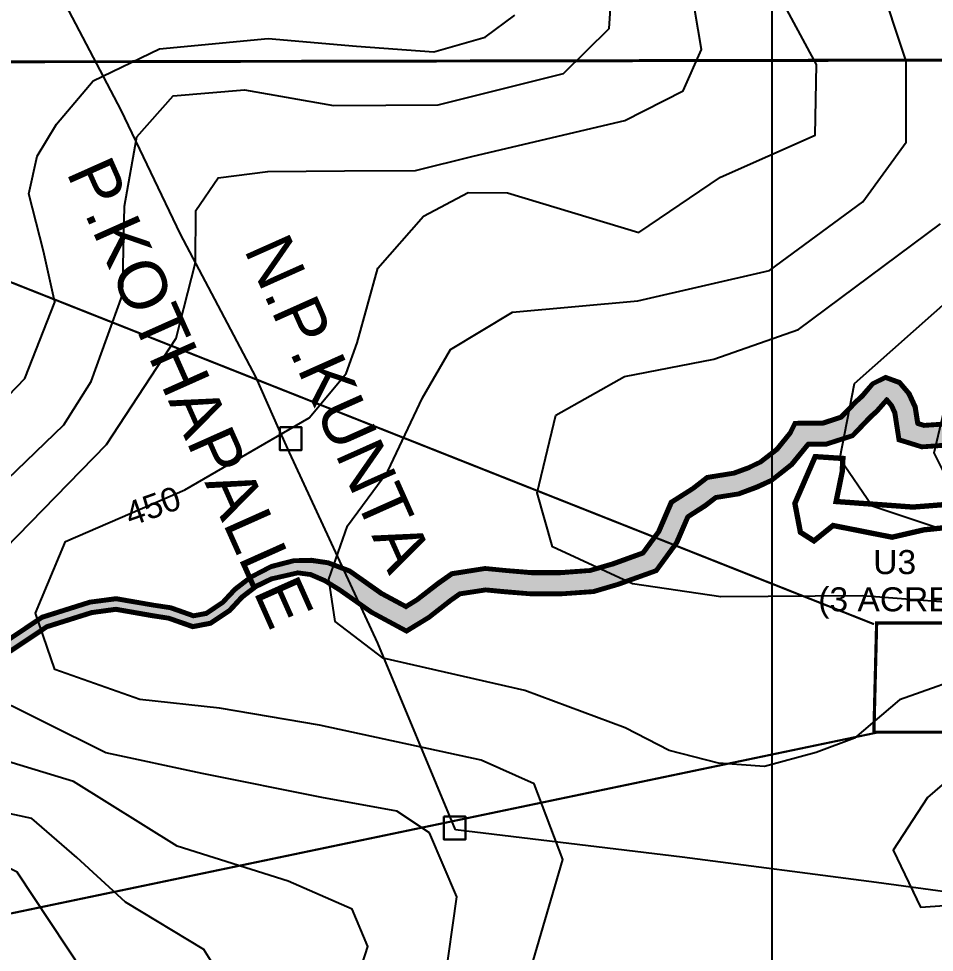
# Model space of a CAD drawing. Header units: metres. Extents: x 218545 to 227455, y 1543467 to 1556082.
# Drawn here: x 220295 to 221152, y 1551792 to 1552666 of the extents above; entities that cross this region are included whole.
import ezdxf

# ---------------------------------------------------------------- set-up
doc = ezdxf.new("R2010")
doc.units = ezdxf.units.M
doc.header["$MEASUREMENT"] = 0
for name, color, linetype in [('10 M CONTOUR', 20, 'Continuous'), ('2 M CONTOUR', 33, 'Continuous'), ('CONTEXT', 200, 'Continuous'), ('GRID', 250, 'Continuous'), ('SATGE-2', 160, 'Continuous'), ('STONES', 5, 'Continuous'), ('UUL', 90, 'Continuous'), ('VILLAGE BOUNDARY', 6, 'Continuous'), ('VILLAGE NAMES', 6, 'Continuous')]:
    doc.layers.add(name, color=color, linetype=linetype)
doc.layers.add('STREAM', color=140, linetype='Continuous', lineweight=0)
doc.styles.get("Standard").update_dxf_attribs({"font": 'arial.ttf'})

msp = doc.modelspace()

# ---------------------------------------------------------------- hatches: boundary and pattern name
at = {"layer": 'STREAM'}
h = msp.add_hatch(color=256, dxfattribs=at)
h.dxf.hatch_style = 1
h.paths.add_polyline_path([(221489.91805, 1552495.57881), (221478.9726, 1552491.95268), (221464.84567, 1552493.91599), (221422.79187, 1552524.74216), (221390.38254, 1552541.4382), (221359.99872, 1552557.12235), (221343.28757, 1552561.67581), (221319.48692, 1552562.68772), (221294.67344, 1552562.68772), (221303.28225, 1552559.14615), (221324.55091, 1552557.12235), (221340.24923, 1552556.11051), (221361.51789, 1552547.50949), (221378.22891, 1552537.89664), (221394.4337, 1552528.78971), (221403.54886, 1552525.24808), (221442.74518, 1552500.63377), (221448.28157, 1552494.59947), (221447.27499, 1552488.06233), (221436.20207, 1552479.01091), (221425.12929, 1552467.44522), (221415.06309, 1552453.36519), (221404.99689, 1552434.75951), (221399.4605, 1552414.64518), (221391.91081, 1552390.0052), (221383.85777, 1552382.46237), (221372.78499, 1552381.45663), (221353.65917, 1552381.45663), (221335.53993, 1552374.91948), (221321.44727, 1552362.85095), (221309.87113, 1552343.74236), (221306.74968, 1552323.76787), (221297.77278, 1552307.82332), (221286.80093, 1552266.9654), (221281.31513, 1552231.58847), (221272.83691, 1552213.65089), (221244.41006, 1552211.15951), (221227.95242, 1552223.11793), (221211.99357, 1552242.05209), (221200.02437, 1552253.51223), (221189.55133, 1552271.9481), (221187.55637, 1552279.42212), (221179.07828, 1552285.40133), (221165.11413, 1552285.89956), (221142.67188, 1552284.40475), (221136.18861, 1552286.39784), (221133.69498, 1552302.34239), (221128.20919, 1552314.30076), (221119.23229, 1552324.76439), (221106.76429, 1552329.2488), (221094.79509, 1552323.26958), (221084.8596, 1552311.87081), (221079.7921, 1552307.19744), (221071.60639, 1552298.82428), (221065.17463, 1552292.20362), (221048.03478, 1552286.68263), (221034.86234, 1552286.68263), (221022.31539, 1552286.34647), (221018.20817, 1552278.0738), (221005.39913, 1552262.323), (220989.63422, 1552250.01775), (220979.28837, 1552245.09561), (220964.50871, 1552239.68128), (220939.87589, 1552235.7436), (220926.57417, 1552225.40713), (220906.3753, 1552212.60963), (220894.55165, 1552185.04577), (220879.91622, 1552165.16329), (220850.85778, 1552154.69265), (220829.89763, 1552148.50547), (220802.26848, 1552146.60174), (220775.11551, 1552146.60174), (220750.82086, 1552148.50547), (220731.76618, 1552150.40926), (220700.80227, 1552145.64985), (220687.94043, 1552136.60705), (220668.13969, 1552121.13632), (220657.54061, 1552114.63786), (220634.81443, 1552126.93683), (220604.51268, 1552148.22346), (220584.62728, 1552155.79201), (220569.00296, 1552158.15722), (220552.43177, 1552157.68417), (220532.07279, 1552152.48076), (220512.18738, 1552142.074), (220497.98352, 1552131.19413), (220486.62043, 1552118.89516), (220470.99612, 1552108.48841), (220458.68601, 1552106.1232), (220437.38016, 1552113.69176), (220421.2824, 1552116.05696), (220386.24612, 1552122.20642), (220361.62605, 1552118.89516), (220317.35443, 1552104.95934), (220283.6603, 1552082.37954), (220234.85002, 1552074.94854), (220195.80185, 1552074.94854), (220169.28724, 1552082.65035), (220131.61881, 1552092.15605), (220102.68913, 1552108.77134), (220084.45062, 1552116.6381), (220071.5188, 1552118.1918), (220060.63305, 1552113.69428), (220058.72544, 1552111.16814), (220065.31334, 1552113.63909), (220072.50196, 1552114.75218), (220087.42922, 1552112.34669), (220110.20112, 1552098.36694), (220135.02377, 1552085.21981), (220166.75195, 1552074.55454), (220194.59494, 1552066.46688), (220235.49196, 1552066.46688), (220286.80893, 1552074.2795), (220321.06366, 1552097.23498), (220363.47821, 1552110.58624), (220386.07424, 1552113.62527), (220419.93253, 1552107.68257), (220435.32453, 1552105.42106), (220458.02079, 1552097.35859), (220474.2752, 1552100.48164), (220492.16394, 1552112.39664), (220503.71917, 1552124.90358), (220516.76615, 1552134.8973), (220531.80381, 1552142.20719), (220556.30748, 1552147.87233), (220568.2556, 1552146.25369), (220582.02622, 1552140.38625), (220595.8136, 1552131.83695), (220625.10964, 1552111.25682), (220658.11387, 1552093.39557), (220678.65158, 1552105.98755), (220698.90845, 1552121.81467), (220707.862, 1552128.10965), (220732.25725, 1552131.8594), (220749.18652, 1552130.16797), (220774.39534, 1552128.19261), (220802.90195, 1552128.19261), (220833.17514, 1552130.27851), (220856.58895, 1552137.18999), (220891.42334, 1552149.74188), (220910.63416, 1552175.84011), (220921.04537, 1552200.11121), (220937.17265, 1552210.32906), (220947.44375, 1552218.31049), (220969.17098, 1552221.78371), (220986.4244, 1552228.10426), (220999.36815, 1552234.26238), (221018.36778, 1552249.09247), (221033.96637, 1552268.27349), (221050.92655, 1552268.27349), (221075.18362, 1552276.08704), (221084.79041, 1552285.97598), (221092.62272, 1552293.98765), (221098.07765, 1552299.0183), (221107.64645, 1552309.99639), (221112.55435, 1552304.27566), (221115.90048, 1552296.98151), (221119.77878, 1552272.18316), (221140.50767, 1552265.81067), (221165.3984, 1552267.46856), (221171.03814, 1552267.26734), (221185.34788, 1552242.07769), (221198.55153, 1552229.4356), (221215.31948, 1552209.54149), (221239.15859, 1552192.21955), (221284.96678, 1552196.23427), (221299.09825, 1552226.13255), (221304.83945, 1552263.15654), (221314.95107, 1552300.81103), (221324.42414, 1552317.63688), (221327.49863, 1552337.31085), (221335.66325, 1552350.78808), (221344.95585, 1552358.74599), (221356.87848, 1552363.04749), (221373.61933, 1552363.04749), (221391.82442, 1552364.70107), (221408.07532, 1552379.92237), (221417.1394, 1552409.5049), (221422.18825, 1552427.84792), (221430.70733, 1552443.59401), (221439.3383, 1552455.66652), (221448.72277, 1552465.46875), (221461.37616, 1552475.8121), (221480.68867, 1552473.12812), (221497.76444, 1552478.78517), (221529.89324, 1552498.67222), (221550.78743, 1552527.08594), (221564.81726, 1552547.83136), (221579.99221, 1552582.33661), (221586.27194, 1552592.90338), (221595.83482, 1552595.17819), (221613.7019, 1552600.81539), (221619.90087, 1552613.2017), (221628.58707, 1552632.03131), (221628.58707, 1552646.89822), (221660.85215, 1552654.69729), (221686.19986, 1552666.02478), (221725.44081, 1552672.63774), (221743.79146, 1552672.63774), (221766.10546, 1552667.97158), (221812.06855, 1552667.97158), (221833.33617, 1552673.96472), (221841.76342, 1552674.9362), (221859.58301, 1552669.92897), (221887.77139, 1552676.96971), (221889.2338, 1552700.34586), (221887.61071, 1552714.40033), (221887.61071, 1552724.63524), (221890.10794, 1552732.95204), (221898.39072, 1552740.88246), (221913.21779, 1552743.53255), (221940.88269, 1552748.3882), (221957.67919, 1552758.17735), (221970.47927, 1552770.96588), (221979.56909, 1552779.72327), (221985.44283, 1552785.31226), (221992.22265, 1552790.02438), (221995.50056, 1552792.52873), (222003.6971, 1552787.1473), (222011.51551, 1552776.04687), (222028.39686, 1552770.64982), (222041.77195, 1552770.64982), (222052.11607, 1552770.20048), (222063.18369, 1552763.88179), (222086.14436, 1552767.70508), (222093.74157, 1552769.52679), (222119.68588, 1552771.89777), (222142.83658, 1552785.21501), (222153.86932, 1552796.23778), (222165.91982, 1552814.56312), (222150.53833, 1552824.67777), (222139.52395, 1552807.92806), (222131.54726, 1552799.95858), (222113.99862, 1552789.86387), (222090.74203, 1552787.73852), (222082.48166, 1552785.75779), (222066.62193, 1552783.11692), (222057.37046, 1552788.39874), (222042.17159, 1552789.05895), (222031.26803, 1552789.05895), (222023.00766, 1552791.69983), (222016.72989, 1552800.61289), (222005.16546, 1552808.20551), (221992.6098, 1552811.17653), (221986.99289, 1552809.19587), (221981.37586, 1552804.90441), (221973.77636, 1552799.62259), (221966.83773, 1552793.02033), (221957.58626, 1552784.10721), (221946.35233, 1552772.88342), (221934.45753, 1552765.95102), (221910.00706, 1552761.65956), (221892.03453, 1552758.44727), (221886.32633, 1552754.818), (221873.87185, 1552742.89336), (221869.20157, 1552727.33939), (221869.20157, 1552713.34085), (221870.75833, 1552699.86079), (221870.23937, 1552691.56536), (221859.86075, 1552688.97304), (221843.25495, 1552693.6392), (221829.76268, 1552692.08383), (221809.52428, 1552686.38072), (221768.00966, 1552686.38072), (221745.69566, 1552691.04688), (221723.9005, 1552691.04688), (221680.82912, 1552683.7884), (221654.8842, 1552672.19403), (221622.90642, 1552664.4644), (221610.17794, 1552656.21957), (221610.17794, 1552636.07278), (221603.30729, 1552621.17887), (221600.72834, 1552616.0258), (221590.92877, 1552612.93397), (221580.09765, 1552610.35747), (221573.39262, 1552607.26563), (221563.59292, 1552590.77589), (221548.63572, 1552556.76574), (221535.74149, 1552537.6995), (221517.17378, 1552512.44953)])

# ---------------------------------------------------------------- linework, layer by layer
at = {"layer": '10 M CONTOUR'}
for points in [[(220756.38429, 1551714.48806, -1019.86579), (220804.45322, 1551878.87675, -1019.86579), (220777.68953, 1551949.53723, -1019.86579), (220728.13324, 1551971.83973, -1019.86579), (220576.53242, 1552004.46065, -1019.86579), (220483.05588, 1552020.50482, -1019.86579), (220408.36633, 1552028.38681, -1019.86579), (220328.78358, 1552056.46852, -1019.86579), (220310.6592, 1552109.32398, -1019.86579), (220339.01669, 1552176.38832, -1019.86579), (220450.55163, 1552224.68505, -1019.86579), (220567.08942, 1552292.33868, -1019.86579), (220601.55545, 1552333.57627, -1019.86579), (220612.02352, 1552362.47734, -1019.86579), (220631.20905, 1552432.17968, -1019.86579), (220674.02069, 1552481.07232, -1019.86579), (220715.79969, 1552503.04132, -1019.86579), (220752.61369, 1552502.78632, -1019.86579), (220875.71869, 1552465.68832, -1019.86579), (220952.11169, 1552517.42932, -1019.86579), (221040.78869, 1552556.72732, -1019.86579), (221041.95369, 1552622.85532, -1019.86579), (220995.11569, 1552710.11832, -1019.86579)], [(221340.77316, 1551934.83957, -1019.86579), (221301.21569, 1551992.74832, -1019.86579), (221259.68069, 1552002.27232, -1019.86579), (221182.42669, 1551968.18732, -1019.86579), (221145.89969, 1551936.74532, -1019.86579), (221113.60671, 1551887.56825, -1019.86579), (221139.37269, 1551834.23032, -1019.86579), (221261.48169, 1551842.39132, -1019.86579), (221309.68569, 1551866.94032, -1019.86579), (221340.77316, 1551934.83957, -1019.86579)], [(221129.40925, 1551854.85556, -1019.86579), (221139.37269, 1551834.23032, -1019.86579), (221238.76263, 1551840.87292, -1019.86579)]]:
    msp.add_polyline3d(points, dxfattribs=at)
at = {"layer": '2 M CONTOUR'}
for points in [[(220693.53869, 1551761.94332, -1017.86579), (220705.22169, 1551843.75932, -1017.86579), (220679.50669, 1551903.67432, -1017.86579), (220649.07369, 1551923.95632, -1017.86579), (220578.87069, 1551936.82632, -1017.86579), (220466.72008, 1551959.15622, -1017.86579), (220376.50669, 1551978.65532, -1017.86579), (220259.10588, 1552037.01336, -1017.86579), (220253.69062, 1552097.52923, -1017.86579), (220270.26211, 1552157.68745, -1017.86579), (220377.26818, 1552267.17745, -1017.86579), (220442.5073, 1552366.77658, -1017.86579), (220460.53789, 1552437.55679, -1017.86579), (220460.82969, 1552486.27732, -1017.86579), (220481.82994, 1552516.8194, -1017.86579), (220528.23469, 1552522.75032, -1017.86579), (220599.94241, 1552523.59292, -1017.86579), (220666.59256, 1552523.75623, -1017.86579), (220720.46569, 1552537.2036, -1017.86579), (220862.39058, 1552570.50987, -1017.86579), (220917.00569, 1552598.20432, -1017.86579), (220934.20069, 1552636.93932, -1017.86579), (220921.75669, 1552710.86132, -1017.86579)], [(220595.79769, 1551715.40832, -1015.86579), (220621.86469, 1551797.14032, -1015.86579), (220607.39569, 1551832.34732, -1015.86579), (220547.46369, 1551858.51032, -1015.86579), (220443.38585, 1551891.24385, -1015.86579), (220346.29569, 1551951.81332, -1015.86579), (220223.94369, 1551988.80032, -1015.86579), (220196.95469, 1552014.20332, -1015.86579), (220190.58269, 1552039.10232, -1015.86579), (220202.12369, 1552120.45132, -1015.86579), (220231.65069, 1552183.78732, -1015.86579), (220337.20169, 1552285.52432, -1015.86579), (220362.91669, 1552326.12632, -1015.86579), (220392.08469, 1552407.46932, -1015.86579), (220393.98369, 1552490.31032, -1015.86579), (220405.73695, 1552555.1768, -1015.86579), (220439.55907, 1552593.67014, -1015.86579), (220506.46231, 1552599.37831, -1015.86579), (220589.72095, 1552584.47328, -1015.86579), (220687.60333, 1552585.27729, -1015.86579), (220805.15169, 1552614.67832, -1015.86579), (220847.97302, 1552656.62414, -1015.86579), (220851.40129, 1552708.76257, -1015.86579)], [(221195.40051, 1552055.00537, -1021.86579), (221119.65032, 1552028.24705, -1021.86579), (221077.36551, 1551992.21469, -1021.86579), (221041.46694, 1551978.74197, -1021.86579), (220993.19884, 1551965.9331, -1021.86579), (220950.0407, 1551969.04934, -1021.86579), (220903.8662, 1551980.6256, -1021.86579), (220862.96239, 1552001.87633, -1021.86579), (220768.94488, 1552036.9902, -1021.86579), (220636.33509, 1552067.28795, -1021.86579), (220591.20071, 1552101.50932, -1021.86579), (220585.36169, 1552141.15568, -1021.86579), (220602.86179, 1552191.2547, -1469.86579), (220640.61224, 1552242.24434, -1021.86579), (220673.00158, 1552310.81155, -1021.86579), (220699.34417, 1552356.33541, -1021.86579), (220757.46881, 1552391.1869, -1021.86579), (220874.74269, 1552401.75032, -1021.86579), (220997.80167, 1552430.01621, -1021.86579), (221085.15864, 1552494.40739, -1021.86579), (221125.79969, 1552550.43732, -1021.86579), (221125.87369, 1552626.21932, -1021.86579), (221099.65969, 1552705.41632, -1021.86579)], [(220482.35669, 1551771.87832, -1013.86579), (220468.39869, 1551794.40432, -1013.86579), (220395.12217, 1551838.84522, -1013.86579), (220349.57469, 1551880.74832, -1013.86579), (220307.34369, 1551917.03632, -1013.86579), (220184.17669, 1551943.63232, -1013.86579), (220153.28769, 1551984.37932, -1013.86579), (220119.30169, 1552090.25032, -1013.86579), (220139.18569, 1552161.17732, -1013.86579), (220300.66669, 1552328.88432, -1013.86579), (220328.89515, 1552400.42532, -1013.86579), (220318.27141, 1552448.39132, -1013.86579), (220304.63917, 1552501.77916, -1013.86579), (220312.4904, 1552537.08556, -1013.86579), (220330.3486, 1552567.18081, -1013.86579), (220364.66884, 1552607.77762, -1013.86579), (220426.82776, 1552637.74906, -1013.86579), (220528.67191, 1552647.336, -1013.86579), (220611.27879, 1552640.26023, -1013.86579), (220683.74065, 1552634.87617, -1013.86579), (220731.79909, 1552648.65264, -1013.86579), (220759.3795, 1552669.32386, -1013.86579)], [(221206.85069, 1552116.35732, -1023.86579), (221085.09684, 1552125.71563, -1023.86579), (220952.33269, 1552124.75077, -1023.86579), (220869.78549, 1552136.79625, -1023.86579), (220794.76369, 1552171.51232, -1023.86579), (220780.27969, 1552222.13132, -1023.86579), (220797.79003, 1552294.83203, -1023.86579), (220862.1493, 1552330.85211, -1023.86579), (220945.74069, 1552346.98532, -1023.86579), (221024.99469, 1552374.80632, -1023.86579), (221157.99469, 1552473.89732, -1023.86579)], [(221171.60069, 1552183.51491, -1025.86579), (221093.9545, 1552209.60177, -1025.86579), (221063.62769, 1552253.71332, -1025.86579), (221077.43469, 1552324.30732, -1025.86579), (221188.07669, 1552422.41732, -1025.86579)], [(221163.49569, 1552236.37032, -1027.86579), (221151.99169, 1552259.45532, -1027.86579), (221167.66269, 1552325.66332, -1027.86579)], [(220371.44769, 1551749.62532, -1011.86579), (220293.77369, 1551866.80132, -1011.86579), (220253.81469, 1551886.96732, -1011.86579), (220183.43669, 1551895.33532, -1011.86579), (220110.27769, 1551946.39532, -1011.86579), (220076.40169, 1551970.76092, -1011.86579), (220059.74776, 1551971.21224, -1011.86579)]]:
    msp.add_polyline3d(points, dxfattribs=at)
at = {"layer": 'GRID', "linetype": 'Continuous'}
msp.add_line((221000.13969, 1555700.13632, -1469.86579), (221000.13969, 1546700.13632, -1469.86579), dxfattribs=at)
at = {"layer": 'SATGE-2', "lineweight": 40, "elevation": -1469.86579}
for points in [[(221982.35199, 1552628.94307), (219769.11357, 1552624.66454), (219774.79238, 1552688.72807), (219762.46033, 1552800.8673), (219654.64455, 1552818.2616), (219634.29326, 1552801.64271), (219580.49244, 1552812.06635), (219563.40951, 1552804.07969), (219468.21515, 1552825.33642), (219438.70938, 1552806.95428), (219412.29828, 1552833.91301), (219418.18037, 1552917.7349), (219462.71168, 1552913.02468), (219493.68505, 1552972.16701), (219526.04376, 1552965.08379), (219543.8464, 1553011.90458)], [(222588.52107, 1551656.42507), (219587.53063, 1551681.97468), (219587.53063, 1551681.97468), (219691.66685, 1551785.12395), (219680.608, 1551866.41314), (219813.56157, 1552073.8656), (219804.03796, 1552140.92324), (219887.21041, 1552323.74506), (219828.85962, 1552346.50964), (219819.52231, 1552468.42724), (219810.54193, 1552464.71679), (219790.15254, 1552450.63769), (219787.85037, 1552450.88934), (219732.65658, 1552477.75664), (219751.94079, 1552565.01089), (219769.11357, 1552624.66454), (221602.96501, 1552627.59878)]]:
    msp.add_lwpolyline(points, dxfattribs=at)
at = {"layer": 'SATGE-2', "color": 0, "const_width": 2, "elevation": -1021.86579}
for points in [[(221095.75017, 1552099.039), (219769.11357, 1552624.66454)], [(221097.63017, 1551997.3408), (219587.53063, 1551681.97468)]]:
    msp.add_lwpolyline(points, dxfattribs=at)
at = {"layer": 'SATGE-2', "const_width": 3, "elevation": -1021.86579}
msp.add_lwpolyline([(221098.22674, 1552100.11635), (221367.79885, 1552100.11635), (221365.24144, 1551997.87989), (221095.66932, 1551997.87989)], close=True, dxfattribs=at)
at = {"layer": 'STONES', "lineweight": 30, "elevation": -1469.86579}
for points in [[(220539.48514, 1552283.42733), (220559.95823, 1552283.42733), (220559.95823, 1552262.06865), (220539.48514, 1552262.06865)], [(220692.96552, 1551918.8339), (220713.43862, 1551918.8339), (220713.43862, 1551897.47521), (220692.96552, 1551897.47521)]]:
    msp.add_lwpolyline(points, close=True, dxfattribs=at)
at = {"layer": 'STREAM', "linetype": 'Continuous', "lineweight": 50, "elevation": -1469.86579}
for points in [[(220283.6603, 1552082.37954), (220317.35443, 1552104.95934), (220361.62605, 1552118.89516), (220386.24612, 1552122.20642), (220421.2824, 1552116.05696), (220437.38016, 1552113.69176), (220458.68601, 1552106.1232), (220470.99612, 1552108.48841), (220486.62043, 1552118.89516), (220497.98352, 1552131.19413), (220512.18738, 1552142.074), (220532.07279, 1552152.48076), (220552.43177, 1552157.68417), (220569.00296, 1552158.15722), (220584.62728, 1552155.79201), (220604.51268, 1552148.22346), (220634.81443, 1552126.93683), (220657.54061, 1552114.63786), (220668.13969, 1552121.13632), (220687.94043, 1552136.60705), (220700.80227, 1552145.64985), (220731.76618, 1552150.40926), (220750.82086, 1552148.50547), (220775.11551, 1552146.60174), (220802.26848, 1552146.60174), (220829.89763, 1552148.50547), (220850.85778, 1552154.69265), (220879.91622, 1552165.16329), (220894.55165, 1552185.04577), (220906.3753, 1552212.60963), (220926.57417, 1552225.40713), (220939.87589, 1552235.7436), (220964.50871, 1552239.68128), (220979.28837, 1552245.09561), (220989.63422, 1552250.01775), (221005.39913, 1552262.323), (221018.20817, 1552278.0738), (221022.31539, 1552286.34647), (221034.86234, 1552286.68263), (221048.03478, 1552286.68263), (221065.17463, 1552292.20362), (221071.60639, 1552298.82428), (221079.7921, 1552307.19744), (221084.8596, 1552311.87081), (221094.79509, 1552323.26958), (221106.76429, 1552329.2488), (221119.23229, 1552324.76439), (221128.20919, 1552314.30076), (221133.69498, 1552302.34239), (221136.18861, 1552286.39784), (221142.67188, 1552284.40475), (221165.11413, 1552285.89956)], [(221165.3984, 1552267.46856), (221140.50767, 1552265.81067), (221119.77878, 1552272.18316), (221115.90048, 1552296.98151), (221112.55435, 1552304.27566), (221107.64645, 1552309.99639), (221098.07765, 1552299.0183), (221092.62272, 1552293.98765), (221084.79041, 1552285.97598), (221075.18362, 1552276.08704), (221050.92655, 1552268.27349), (221033.96637, 1552268.27349), (221018.36778, 1552249.09247), (220999.36815, 1552234.26238), (220986.4244, 1552228.10426), (220969.17098, 1552221.78371), (220947.44375, 1552218.31049), (220937.17265, 1552210.32906), (220921.04537, 1552200.11121), (220910.63416, 1552175.84011), (220891.42334, 1552149.74188), (220856.58895, 1552137.18999), (220833.17514, 1552130.27851), (220802.90195, 1552128.19261), (220774.39534, 1552128.19261), (220749.18652, 1552130.16797), (220732.25725, 1552131.8594), (220707.862, 1552128.10965), (220698.90845, 1552121.81467), (220678.65158, 1552105.98755), (220658.11387, 1552093.39557), (220625.10964, 1552111.25682), (220595.8136, 1552131.83695), (220582.02622, 1552140.38625), (220568.2556, 1552146.25369), (220556.30748, 1552147.87233), (220531.80381, 1552142.20719), (220516.76615, 1552134.8973), (220503.71917, 1552124.90358), (220492.16394, 1552112.39664), (220474.2752, 1552100.48164), (220458.02079, 1552097.35859), (220435.32453, 1552105.42106), (220419.93253, 1552107.68257), (220386.07424, 1552113.62527), (220363.47821, 1552110.58624), (220321.06366, 1552097.23498), (220286.80893, 1552074.2795)]]:
    msp.add_lwpolyline(points, dxfattribs=at)
at = {"layer": 'UUL', "const_width": 2, "elevation": -1469.86579}
for points in [[(221165.08324, 1552287.90193), (221142.907, 1552286.42485), (221137.9714, 1552287.94215), (221135.62821, 1552302.92481), (221129.90995, 1552315.38991), (221120.40626, 1552326.46757), (221106.63599, 1552331.42037), (221093.54738, 1552324.88195), (221083.42357, 1552313.26712), (221078.39816, 1552308.63258), (221070.17406, 1552300.22014), (221064.08723, 1552293.95455), (221047.72062, 1552288.68263), (221034.83556, 1552288.68263), (221021.05906, 1552288.31353), (221016.51589, 1552279.16277), (221003.9902, 1552263.76038), (220988.57671, 1552251.72944), (220978.5131, 1552246.94158), (220964.00219, 1552241.6257), (220939.05371, 1552237.63756), (220925.42273, 1552227.04524), (220904.78152, 1552213.96747), (220892.80441, 1552186.04589), (220878.66607, 1552166.8387), (220850.23513, 1552156.59417), (220829.54156, 1552150.48568), (220802.19966, 1552148.60174), (220775.19375, 1552148.60174), (220750.99842, 1552150.49769), (220731.71283, 1552152.42454), (220700.03529, 1552147.55545), (220686.74884, 1552138.21412), (220666.99766, 1552122.78211), (220657.47833, 1552116.94566), (220635.86878, 1552128.64034), (220605.45777, 1552150.00372), (220585.13847, 1552157.73742), (220569.12508, 1552160.16152), (220552.15219, 1552159.677), (220531.35184, 1552154.36079), (220511.1077, 1552143.76629), (220496.63104, 1552132.67747), (220485.31325, 1552120.42754), (220470.2229, 1552110.37643), (220458.84288, 1552108.18992), (220437.86488, 1552115.64201), (220421.6007, 1552118.03167), (220386.28665, 1552124.22988), (220361.1893, 1552120.85443), (220316.47978, 1552106.78076), (220282.91784, 1552084.28955)], [(220287.55139, 1552072.36949), (220321.93831, 1552095.41356), (220363.91495, 1552108.62697), (220386.03371, 1552111.60181), (220419.61423, 1552105.70787), (220434.83981, 1552103.47081), (220457.86393, 1552095.29187), (220475.04842, 1552098.59362), (220493.47111, 1552110.86426), (220505.07166, 1552123.42025), (220517.82208, 1552133.18681), (220532.47473, 1552140.30955), (220556.40153, 1552145.84132), (220567.7198, 1552144.30801), (220581.10189, 1552138.60611), (220594.71088, 1552130.16743), (220624.0553, 1552109.55332), (220658.17615, 1552091.08777), (220679.79361, 1552104.34176), (220700.10004, 1552120.2076), (220708.62898, 1552126.20405), (220732.3106, 1552129.84411), (220749.00896, 1552128.17575), (220774.3171, 1552126.19261), (220802.97077, 1552126.19261), (220833.53122, 1552128.29831), (220857.21159, 1552135.28847), (220892.6735, 1552148.06647), (220912.38139, 1552174.83999), (220922.63915, 1552198.75336), (220938.32409, 1552208.69095), (220948.26593, 1552216.41653), (220969.6775, 1552219.83928), (220987.19967, 1552226.25829), (221000.42566, 1552232.55069), (221019.77672, 1552247.65509), (221034.91777, 1552266.27349), (221051.24072, 1552266.27349), (221076.27101, 1552274.33611), (221086.22275, 1552284.58012), (221094.01666, 1552292.55251), (221099.51368, 1552297.62199), (221107.63446, 1552306.93879), (221110.85358, 1552303.18652), (221113.96725, 1552296.3991), (221117.99599, 1552270.63886), (221140.27254, 1552263.79058), (221165.42928, 1552265.46619)]]:
    msp.add_lwpolyline(points, dxfattribs=at)
at = {"layer": 'UUL', "const_width": 5, "elevation": -1469.86579}
msp.add_lwpolyline([(221066.05297, 1552242.07412), (221060.29173, 1552213.85929), (221132.30754, 1552208.67699), (221169.17963, 1552211.55607), (221196.25758, 1552208.1012), (221237.16256, 1552172.97663), (221298.23187, 1552174.70407), (221293.6229, 1552137.27628), (221234.28183, 1552148.79252), (221186.46335, 1552167.21848), (221180.70211, 1552178.15893), (221165.14674, 1552189.67517), (221142.67775, 1552187.37195), (221112.71918, 1552180.46215), (221057.41111, 1552191.4026), (221039.5512, 1552177.00729), (221026.87645, 1552185.06866), (221021.69129, 1552212.13185), (221040.70347, 1552255.89358), (221066.62916, 1552254.16615)], close=True, dxfattribs=at)
at = {"layer": 'VILLAGE BOUNDARY'}
for points in [[(220703.82042, 1551906.63327), (220631.13969, 1552081.13632), (220548.72579, 1552259.60835), (220538.69073, 1552282.05333), (220517.29564, 1552329.90679), (220484.57262, 1552391.97115), (220446.50472, 1552464.1729), (220391.13969, 1552580.13632), (220322.63969, 1552710.63632), (220311.98216, 1552730.39976), (220233.63969, 1552767.13632), (220218.63969, 1552774.13632), (220174.63969, 1552793.63632), (220107.63969, 1552826.63632), (220047.13969, 1552855.63632), (219994.13969, 1552872.13632), (219552.63969, 1553009.13632), (219543.8464, 1553011.90458)], [(221217.68796, 1551840.9938), (221098.13969, 1551857.13632), (220916.12193, 1551880.99139), (220703.82042, 1551906.63327)]]:
    msp.add_lwpolyline(points, dxfattribs=at)

# ---------------------------------------------------------------- texts
at = {"layer": 'CONTEXT', "linetype": 'Continuous'}
msp.add_text('450', height=22.5, rotation=19.56951139, dxfattribs=at).set_placement((220399.63991, 1552190.30474, -1019.86579))
at = {"layer": 'UUL'}
for s, p in [('U3', (221095.02787, 1552145.90002, -1927.86579)), ('(3 ACRES)', (221043.57541, 1552111.02666, -1927.86579))]:
    msp.add_text(s, height=22.5, dxfattribs=at).set_placement(p)
at = {"layer": 'VILLAGE NAMES'}
for s, p in [('P.KOTHAPALLE', (220339.21457, 1552522.17356)), ('N.P.KUNTA', (220505.52657, 1552449.95786))]:
    msp.add_text(s, height=45, rotation=294.04488147, dxfattribs=at).set_placement(p)

doc.saveas('drawing.dxf')
